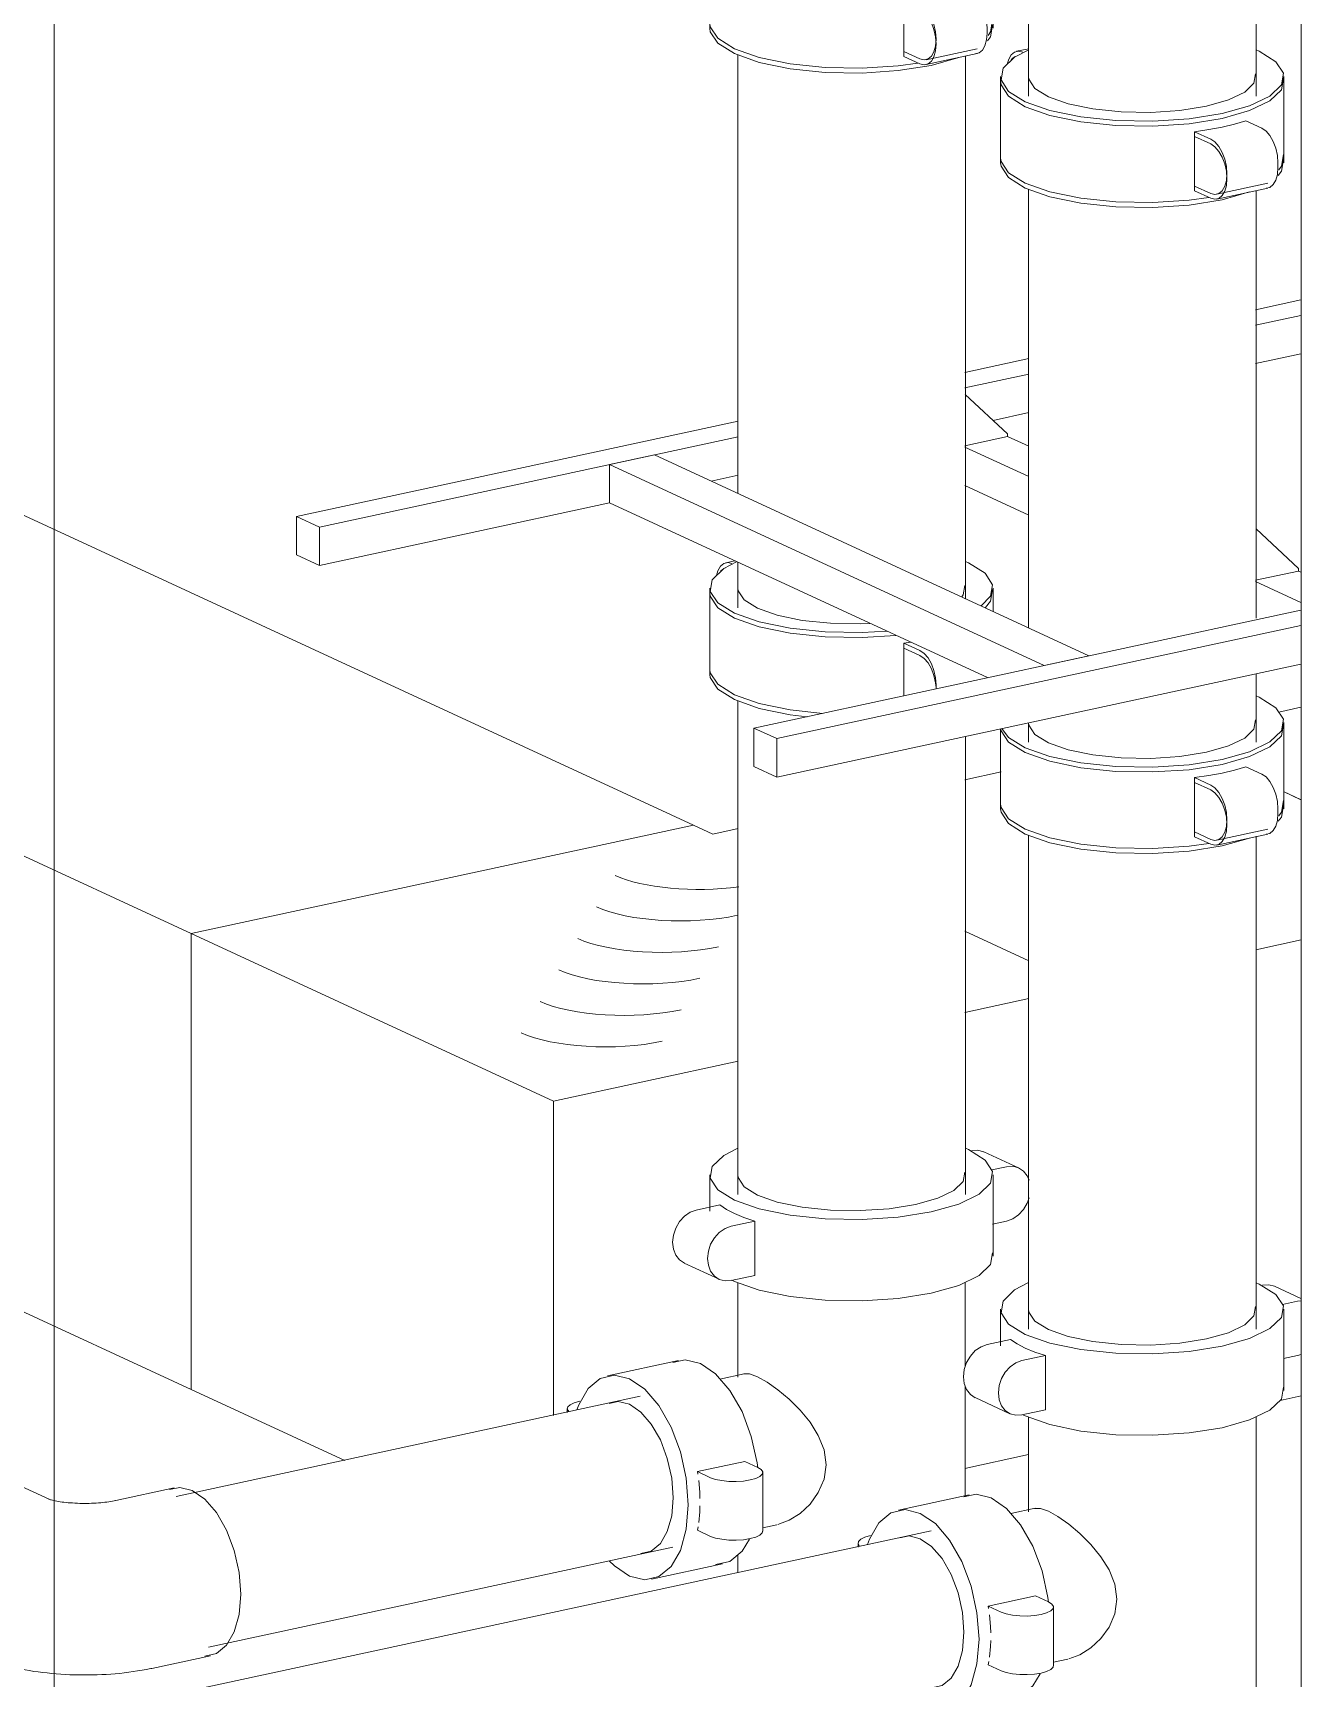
# Model space of a CAD drawing. Header units: metres. Extents: x 63 to 378, y -27 to 78.
# Drawn here: x 368.371 to 369.309, y 5.029 to 6.246 of the extents above; entities that cross this region are included whole.
import ezdxf

# ---------------------------------------------------------------- set-up
doc = ezdxf.new("R2010")
doc.units = ezdxf.units.M
for name, color, linetype, lineweight in [('A-GENM', 7, 'Continuous', 18), ('M-HVAC-DUCT', 7, 'Continuous', 18), ('P-PIPE', 7, 'Continuous', 18)]:
    doc.layers.add(name, color=color, linetype=linetype, lineweight=lineweight)
doc.layers.add('G-ANNO-SYMB', color=7, linetype='Continuous', lineweight=9, true_color=0x0091c9)

# ---------------------------------------------------------------- blocks, each defined once
blk = doc.blocks.new('Victaulic-IPS-Tee-Reducing Tee-No 20-25 - AC-V560-3D BUITRON TUBERIA')
at = {"layer": 'P-PIPE', "color": 11, "true_color": 0xff8080}
for p, q in [((25.7788, 5.2221), (25.7788, 5.152)), ((25.9471, 4.9703), (25.9471, 5.2222)), ((25.7837, 5.1546), (25.7657, 5.1507)), ((25.7973, 5.0406), (25.8078, 5.0429)), ((25.7788, 5.0207), (25.7788, 4.9703))]:
    blk.add_line(p, q, dxfattribs=at)
for points in [[(25.7833, 5.1545, 0), (25.7876, 5.1545, 0), (25.7935, 5.1525, 0)], [(25.7935, 5.1525, 0), (25.8006, 5.1485, 0), (25.8086, 5.1428, 0), (25.8169, 5.1358, 0), (25.8249, 5.1277, 0), (25.8323, 5.1187, 0), (25.8384, 5.1089, 0), (25.8426, 5.0984, 0), (25.8442, 5.0873, 0)], [(25.8442, 5.0873, 0), (25.8426, 5.0765, 0), (25.8384, 5.0667, 0), (25.8323, 5.0582, 0), (25.8249, 5.0513, 0), (25.8169, 5.0462, 0), (25.8086, 5.0431, 0)]]:
    blk.add_polyline3d(points, dxfattribs=at)
blk = doc.blocks.new('Victaulic-IPS-Tee-Reducing Tee-No 20-25 - AC-V565-3D BUITRON TUBERIA')
at = {"layer": 'P-PIPE', "color": 1, "true_color": 0xff0000}
for p, q in [((25.5637, 5.3215), (25.5637, 5.2515)), ((25.732, 5.2594), (25.732, 5.3217)), ((25.5686, 5.2541), (25.5506, 5.2502)), ((25.732, 5.1631), (25.732, 5.245)), ((25.5822, 5.1401), (25.5927, 5.1424)), ((25.5637, 5.1202), (25.5637, 5.1067))]:
    blk.add_line(p, q, dxfattribs=at)
for points in [[(25.5683, 5.254, 0), (25.5725, 5.254, 0), (25.5784, 5.2519, 0)], [(25.5784, 5.2519, 0), (25.5855, 5.248, 0), (25.5935, 5.2423, 0), (25.6018, 5.2353, 0), (25.6099, 5.2272, 0), (25.6172, 5.2182, 0), (25.6233, 5.2084, 0), (25.6276, 5.1978, 0), (25.6291, 5.1868, 0)], [(25.6291, 5.1868, 0), (25.6276, 5.176, 0), (25.6233, 5.1662, 0), (25.6172, 5.1577, 0), (25.6099, 5.1508, 0), (25.6018, 5.1457, 0), (25.5935, 5.1425, 0)]]:
    blk.add_polyline3d(points, dxfattribs=at)
blk = doc.blocks.new('Victaulic-IPS-Rigid Coupling Style 07-W07-107 - AC-V566-3D BUITRON TUBERIA')
at = {"layer": 'P-PIPE', "color": 1, "true_color": 0xff0000}
for p, q in [((25.7344, 5.42), (25.7321, 5.421)), ((25.7715, 5.4064), (25.7457, 5.4183)), ((25.7626, 5.4073), (25.7516, 5.4049)), ((25.5431, 5.4013), (25.5431, 5.3743)), ((25.564, 5.3993), (25.5637, 5.4013)), ((25.5685, 5.3925), (25.564, 5.3993)), ((25.7526, 5.341), (25.7526, 5.4013)), ((25.5784, 5.3863), (25.5685, 5.3925)), ((25.593, 5.3811), (25.5784, 5.3863)), ((25.6114, 5.3773), (25.593, 5.3811)), ((25.7117, 5.384), (25.6953, 5.3793)), ((25.7237, 5.3898), (25.7117, 5.384)), ((25.5331, 5.3752), (25.5505, 5.379)), ((25.6323, 5.3752), (25.6114, 5.3773)), ((25.6542, 5.3748), (25.6323, 5.3752)), ((25.6757, 5.3762), (25.6542, 5.3748)), ((25.6953, 5.3793), (25.6757, 5.3762)), ((25.5763, 5.3671), (25.5589, 5.3633)), ((25.5763, 5.3269), (25.5763, 5.3671)), ((25.7523, 5.3649), (25.7626, 5.3671)), ((25.5242, 5.3359), (25.55, 5.324)), ((25.5589, 5.3231), (25.5763, 5.3269)), ((25.5613, 5.3224), (25.5594, 5.3233))]:
    blk.add_line(p, q, dxfattribs=at)
for points in [[(25.5634, 5.4209, 0), (25.5534, 5.4156, 0), (25.5449, 5.4074, 0), (25.5434, 5.3988, 0), (25.549, 5.3903, 0), (25.5613, 5.3826, 0)], [(25.5613, 5.3826, 0), (25.5796, 5.3762, 0), (25.6025, 5.3715, 0), (25.6285, 5.3688, 0), (25.6558, 5.3683, 0), (25.6825, 5.3701, 0), (25.7069, 5.374, 0), (25.7273, 5.3797, 0), (25.7423, 5.3869, 0), (25.7508, 5.3952, 0), (25.7523, 5.4038, 0), (25.7467, 5.4122, 0), (25.7344, 5.42, 0)], [(25.7369, 5.4192, 0), (25.7414, 5.4195, 0), (25.7456, 5.4184, 0)], [(25.7792, 5.3973, 0), (25.7778, 5.4005, 0), (25.775, 5.404, 0), (25.7714, 5.4065, 0), (25.7672, 5.4076, 0), (25.7626, 5.4073, 0)], [(25.7318, 5.4033, 0), (25.7305, 5.3964, 0), (25.7237, 5.3898, 0)], [(25.7626, 5.3671, 0), (25.7672, 5.3688, 0), (25.7714, 5.3717, 0), (25.775, 5.3756, 0), (25.7778, 5.3804, 0), (25.7792, 5.3842, 0)], [(25.5244, 5.3359, 0), (25.5207, 5.3383, 0), (25.518, 5.3418, 0), (25.5162, 5.3463, 0), (25.5156, 5.3514, 0), (25.5162, 5.3567, 0), (25.518, 5.3619, 0), (25.5207, 5.3667, 0), (25.5244, 5.3707, 0), (25.5286, 5.3736, 0), (25.5331, 5.3752, 0)], [(25.5613, 5.3726, 0), (25.5554, 5.3757, 0), (25.5505, 5.379, 0)], [(25.5763, 5.3671, 0), (25.5683, 5.3697, 0), (25.5613, 5.3726, 0)], [(25.5589, 5.3633, 0), (25.5544, 5.3616, 0), (25.5501, 5.3587, 0), (25.5465, 5.3548, 0), (25.5437, 5.35, 0), (25.542, 5.3448, 0), (25.5414, 5.3395, 0), (25.542, 5.3344, 0), (25.5437, 5.3299, 0), (25.5465, 5.3264, 0), (25.5501, 5.3239, 0), (25.5544, 5.3229, 0), (25.5589, 5.3231, 0)], [(25.7523, 5.3435, 0), (25.7508, 5.3349, 0), (25.7423, 5.3267, 0), (25.7273, 5.3195, 0), (25.7069, 5.3137, 0), (25.6825, 5.3098, 0), (25.6558, 5.308, 0), (25.6285, 5.3085, 0), (25.6025, 5.3112, 0), (25.5796, 5.3159, 0), (25.5613, 5.3224, 0)]]:
    blk.add_polyline3d(points, dxfattribs=at)
blk = doc.blocks.new('Victaulic-IPS-Rigid Coupling Style 07-W07-107 - AC-V609-3D BUITRON TUBERIA')
at = {"layer": 'P-PIPE', "color": 1, "true_color": 0xff0000}
for p, q in [((25.5616, 5.8556), (25.555, 5.8542)), ((25.5431, 5.8355), (25.5431, 5.7753)), ((25.7318, 5.8375), (25.7305, 5.8306)), ((25.7526, 5.8181), (25.7526, 5.8355)), ((25.5784, 5.8205), (25.5685, 5.8267)), ((25.593, 5.8154), (25.5784, 5.8205)), ((25.7305, 5.8306), (25.7295, 5.829)), ((25.6114, 5.8116), (25.593, 5.8154)), ((25.6323, 5.8094), (25.6114, 5.8116)), ((25.6542, 5.809), (25.6323, 5.8094)), ((25.6615, 5.8093), (25.6542, 5.809)), ((25.6918, 5.7954), (25.6866, 5.7947)), ((25.6985, 5.7892), (25.6866, 5.7947)), ((25.6866, 5.7947), (25.6866, 5.7558))]:
    blk.add_line(p, q, dxfattribs=at)
for points in [[(25.5629, 5.8549, 0), (25.5534, 5.8499, 0), (25.5449, 5.8416, 0), (25.5434, 5.833, 0), (25.549, 5.8246, 0), (25.5613, 5.8168, 0), (25.5796, 5.8104, 0), (25.6025, 5.8057, 0), (25.6285, 5.803, 0), (25.6558, 5.8025, 0), (25.6741, 5.8035, 0)], [(25.5594, 5.8536, 0), (25.5563, 5.8543, 0), (25.5535, 5.8537, 0), (25.551, 5.8516, 0), (25.5491, 5.8483, 0), (25.548, 5.8448, 0)], [(25.7439, 5.8223, 0), (25.7508, 5.8294, 0), (25.7523, 5.838, 0), (25.7467, 5.8465, 0), (25.7344, 5.8542, 0), (25.7321, 5.8552, 0)], [(25.5685, 5.8267, 0), (25.564, 5.8335, 0), (25.5637, 5.8355, 0)], [(25.7104, 5.7609, 0), (25.7105, 5.7636, 0), (25.7101, 5.769, 0), (25.7089, 5.7744, 0), (25.707, 5.7794, 0), (25.7045, 5.7838, 0), (25.7016, 5.7871, 0), (25.6985, 5.7892, 0)], [(25.6267, 5.7428, 0), (25.6025, 5.7454, 0), (25.5796, 5.7502, 0), (25.5613, 5.7566, 0), (25.549, 5.7643, 0), (25.5434, 5.7728, 0), (25.5431, 5.7753, 0)]]:
    blk.add_polyline3d(points, dxfattribs=at)
blk = doc.blocks.new('Victaulic-IPS-Rigid Coupling Style 07-W07-107 - AC-V610-3D BUITRON TUBERIA')
at = {"layer": 'P-PIPE', "color": 1, "true_color": 0xff0000}
for p, q in [((25.5431, 5.8319), (25.5431, 5.7716)), ((25.7526, 5.8181), (25.7526, 5.8319)), ((25.6985, 5.7856), (25.6866, 5.7911)), ((25.6866, 5.7911), (25.6866, 5.7558))]:
    blk.add_line(p, q, dxfattribs=at)
for points in [[(25.5548, 5.8505, 0), (25.5535, 5.85, 0), (25.551, 5.848, 0)], [(25.5431, 5.8319, 0), (25.5434, 5.8294, 0), (25.549, 5.8209, 0), (25.5613, 5.8132, 0), (25.5796, 5.8068, 0), (25.6025, 5.8021, 0), (25.6285, 5.7994, 0), (25.6558, 5.7989, 0), (25.6808, 5.8005, 0)], [(25.7469, 5.8211, 0), (25.7508, 5.8258, 0), (25.7523, 5.8344, 0)], [(25.7104, 5.7618, 0), (25.7101, 5.7654, 0), (25.7089, 5.7708, 0), (25.707, 5.7758, 0), (25.7045, 5.7801, 0), (25.7016, 5.7835, 0), (25.6985, 5.7856, 0)], [(25.6152, 5.7402, 0), (25.6025, 5.7418, 0), (25.5796, 5.7465, 0), (25.5613, 5.753, 0), (25.549, 5.7607, 0), (25.5434, 5.7692, 0), (25.5431, 5.7716, 0)]]:
    blk.add_polyline3d(points, dxfattribs=at)
blk = doc.blocks.new('Victaulic-IPS-Rigid Coupling Style 07-W07-107 - AC-V611-3D BUITRON TUBERIA')
at = {"layer": 'P-PIPE', "color": 11, "true_color": 0xff8080}
for p, q in [((25.7582, 5.7313), (25.7582, 5.6721)), ((25.9677, 5.6721), (25.9677, 5.7324)), ((25.9136, 5.6861), (25.9017, 5.6916)), ((25.9017, 5.6916), (25.9017, 5.6514)), ((25.9017, 5.6514), (25.9136, 5.6459)), ((25.9181, 5.6453), (25.9558, 5.6534)), ((25.9424, 5.6505), (25.922, 5.6448))]:
    blk.add_line(p, q, dxfattribs=at)
for points in [[(25.922, 5.705, 0), (25.9424, 5.7108, 0), (25.9574, 5.718, 0), (25.9659, 5.7262, 0), (25.9674, 5.7349, 0)], [(25.7582, 5.7313, 0), (25.7585, 5.7299, 0), (25.7641, 5.7214, 0), (25.7764, 5.7137, 0), (25.7947, 5.7073, 0), (25.8175, 5.7025, 0), (25.8435, 5.6998, 0), (25.8708, 5.6994, 0), (25.8976, 5.7011, 0), (25.922, 5.705, 0)], [(25.9136, 5.6459, 0), (25.9167, 5.6452, 0), (25.9196, 5.6458, 0), (25.9221, 5.6479, 0), (25.924, 5.6512, 0), (25.9252, 5.6555, 0), (25.9256, 5.6605, 0), (25.9252, 5.6659, 0), (25.924, 5.6712, 0), (25.9221, 5.6763, 0), (25.9196, 5.6806, 0), (25.9167, 5.684, 0), (25.9136, 5.6861, 0)], [(25.9674, 5.6746, 0), (25.9659, 5.666, 0), (25.9635, 5.6629, 0)], [(25.922, 5.6448, 0), (25.8976, 5.6409, 0), (25.8708, 5.6391, 0), (25.8435, 5.6396, 0), (25.8175, 5.6423, 0), (25.7947, 5.647, 0), (25.7764, 5.6535, 0), (25.7641, 5.6612, 0), (25.7585, 5.6696, 0), (25.7582, 5.6721, 0)], [(25.9633, 5.6705, 0), (25.9633, 5.6686, 0), (25.9629, 5.6636, 0), (25.9617, 5.6593, 0), (25.9598, 5.656, 0), (25.9573, 5.654, 0), (25.9545, 5.6533, 0)]]:
    blk.add_polyline3d(points, dxfattribs=at)
blk = doc.blocks.new('Victaulic-IPS-Rigid Coupling Style 07-W07-107 - AC-V612-3D BUITRON TUBERIA')
at = {"layer": 'P-PIPE', "color": 11, "true_color": 0xff8080}
for p, q in [((25.779, 5.734), (25.7788, 5.7358)), ((25.7835, 5.7272), (25.779, 5.734)), ((25.9677, 5.6757), (25.9677, 5.736)), ((25.7582, 5.7313), (25.7582, 5.6757)), ((25.7935, 5.721), (25.7835, 5.7272)), ((25.9388, 5.7245), (25.9268, 5.7187)), ((25.8081, 5.7158), (25.7935, 5.721)), ((25.8265, 5.712), (25.8081, 5.7158)), ((25.8474, 5.7099), (25.8265, 5.712)), ((25.8693, 5.7095), (25.8474, 5.7099)), ((25.8908, 5.7109), (25.8693, 5.7095)), ((25.9104, 5.714), (25.8908, 5.7109)), ((25.9268, 5.7187), (25.9104, 5.714)), ((25.9395, 5.7033), (25.9514, 5.6978)), ((25.9136, 5.6897), (25.9017, 5.6952)), ((25.9017, 5.6952), (25.9017, 5.655)), ((25.9017, 5.655), (25.9136, 5.6495)), ((25.9181, 5.6489), (25.9558, 5.6571))]:
    blk.add_line(p, q, dxfattribs=at)
for points in [[(25.922, 5.7086, 0), (25.9424, 5.7144, 0), (25.9574, 5.7216, 0), (25.9659, 5.7299, 0), (25.9674, 5.7385, 0), (25.9618, 5.7469, 0), (25.9495, 5.7547, 0), (25.9472, 5.7557, 0)], [(25.9468, 5.738, 0), (25.9456, 5.7311, 0), (25.9388, 5.7245, 0)], [(25.7591, 5.7316, 0), (25.7641, 5.725, 0), (25.7764, 5.7173, 0), (25.7947, 5.7109, 0), (25.8175, 5.7062, 0), (25.8435, 5.7035, 0), (25.8708, 5.703, 0), (25.8976, 5.7047, 0), (25.922, 5.7086, 0)], [(25.922, 5.6986, 0), (25.9122, 5.6967, 0), (25.9017, 5.6952, 0)], [(25.9395, 5.7033, 0), (25.9312, 5.7008, 0), (25.922, 5.6986, 0)], [(25.9514, 5.6978, 0), (25.9545, 5.6957, 0), (25.9573, 5.6924, 0), (25.9598, 5.688, 0), (25.9617, 5.683, 0), (25.9629, 5.6776, 0), (25.9633, 5.6722, 0), (25.9633, 5.6704, 0)], [(25.9136, 5.6495, 0), (25.9167, 5.6488, 0), (25.9196, 5.6494, 0), (25.9221, 5.6515, 0), (25.924, 5.6548, 0), (25.9252, 5.6591, 0), (25.9256, 5.6641, 0), (25.9252, 5.6695, 0), (25.924, 5.6749, 0), (25.9221, 5.6799, 0), (25.9196, 5.6842, 0), (25.9167, 5.6876, 0), (25.9136, 5.6897, 0)], [(25.9121, 5.6465, 0), (25.8976, 5.6445, 0), (25.8708, 5.6427, 0), (25.8435, 5.6432, 0), (25.8175, 5.6459, 0), (25.7947, 5.6506, 0), (25.7764, 5.6571, 0), (25.7641, 5.6648, 0), (25.7585, 5.6732, 0), (25.7582, 5.6757, 0)], [(25.9674, 5.6782, 0), (25.9659, 5.6696, 0), (25.9639, 5.6669, 0)]]:
    blk.add_polyline3d(points, dxfattribs=at)
blk = doc.blocks.new('Victaulic-IPS-Rigid Coupling Style 07-W07-107 - AC-V613-3D BUITRON TUBERIA')
at = {"layer": 'P-PIPE', "color": 11, "true_color": 0xff8080}
for p, q in [((25.9495, 5.3205), (25.9471, 5.3215)), ((25.9803, 5.3098), (25.9608, 5.3188)), ((25.9804, 5.3081), (25.9777, 5.3078)), ((25.7582, 5.3018), (25.7582, 5.2748)), ((25.9456, 5.2969), (25.9388, 5.2903)), ((25.9468, 5.3038), (25.9456, 5.2969)), ((25.9777, 5.3078), (25.9667, 5.3054)), ((25.9677, 5.2416), (25.9677, 5.3018)), ((25.7935, 5.2868), (25.7835, 5.293)), ((25.8081, 5.2816), (25.7935, 5.2868)), ((25.9268, 5.2845), (25.9104, 5.2799)), ((25.9388, 5.2903), (25.9268, 5.2845)), ((25.7482, 5.2758), (25.7656, 5.2795)), ((25.8265, 5.2779), (25.8081, 5.2816)), ((25.8474, 5.2757), (25.8265, 5.2779)), ((25.8693, 5.2753), (25.8474, 5.2757)), ((25.8908, 5.2767), (25.8693, 5.2753)), ((25.9104, 5.2799), (25.8908, 5.2767)), ((25.7914, 5.2676), (25.774, 5.2638)), ((25.7914, 5.2274), (25.7914, 5.2676)), ((25.9674, 5.2654), (25.9777, 5.2676)), ((25.9777, 5.2676), (25.9804, 5.2684)), ((25.7393, 5.2365), (25.7651, 5.2245)), ((25.774, 5.2237), (25.7914, 5.2274)), ((25.7764, 5.2229), (25.7745, 5.2238))]:
    blk.add_line(p, q, dxfattribs=at)
for points in [[(25.7784, 5.3214, 0), (25.7685, 5.3162, 0), (25.76, 5.3079, 0), (25.7585, 5.2993, 0), (25.7641, 5.2909, 0), (25.7764, 5.2831, 0)], [(25.7764, 5.2831, 0), (25.7947, 5.2767, 0), (25.8175, 5.272, 0), (25.8435, 5.2693, 0), (25.8708, 5.2688, 0), (25.8976, 5.2706, 0), (25.922, 5.2745, 0), (25.9424, 5.2802, 0), (25.9574, 5.2875, 0), (25.9659, 5.2957, 0), (25.9674, 5.3043, 0), (25.9618, 5.3128, 0), (25.9495, 5.3205, 0)], [(25.9519, 5.3197, 0), (25.9565, 5.32, 0), (25.9607, 5.3189, 0)], [(25.7835, 5.293, 0), (25.779, 5.2998, 0), (25.7788, 5.3018, 0)], [(25.7394, 5.2364, 0), (25.7358, 5.2388, 0), (25.733, 5.2424, 0), (25.7313, 5.2468, 0), (25.7307, 5.2519, 0), (25.7313, 5.2572, 0), (25.733, 5.2624, 0), (25.7358, 5.2672, 0), (25.7394, 5.2712, 0), (25.7437, 5.2741, 0), (25.7482, 5.2758, 0)], [(25.7764, 5.2731, 0), (25.7705, 5.2762, 0), (25.7656, 5.2795, 0)], [(25.7914, 5.2676, 0), (25.7834, 5.2702, 0), (25.7764, 5.2731, 0)], [(25.774, 5.2638, 0), (25.7694, 5.2622, 0), (25.7652, 5.2593, 0), (25.7616, 5.2553, 0), (25.7588, 5.2505, 0), (25.7571, 5.2453, 0), (25.7565, 5.24, 0), (25.7571, 5.2349, 0), (25.7588, 5.2304, 0), (25.7616, 5.2269, 0), (25.7652, 5.2245, 0), (25.7694, 5.2234, 0), (25.774, 5.2237, 0)], [(25.9674, 5.2441, 0), (25.9659, 5.2354, 0), (25.9574, 5.2272, 0), (25.9424, 5.22, 0), (25.922, 5.2142, 0), (25.8976, 5.2103, 0), (25.8708, 5.2086, 0), (25.8435, 5.209, 0), (25.8175, 5.2117, 0), (25.7947, 5.2165, 0), (25.7764, 5.2229, 0)]]:
    blk.add_polyline3d(points, dxfattribs=at)
blk = doc.blocks.new('Victaulic-IPS-Rigid Coupling Style 07-W07-107 - AC-V614-3D BUITRON TUBERIA')
at = {"layer": 'P-PIPE', "color": 1, "true_color": 0xff0000}
for p, q in [((25.5641, 6.3342), (25.555, 6.3322)), ((25.5431, 6.3135), (25.5431, 6.2533)), ((25.7306, 6.3086), (25.7237, 6.302)), ((25.7318, 6.3155), (25.7306, 6.3086)), ((25.7526, 6.2533), (25.7526, 6.3135)), ((25.5784, 6.2985), (25.5685, 6.3047)), ((25.593, 6.2934), (25.5784, 6.2985)), ((25.7117, 6.2962), (25.6953, 6.2916)), ((25.7237, 6.302), (25.7117, 6.2962)), ((25.6114, 6.2896), (25.593, 6.2934)), ((25.6323, 6.2874), (25.6114, 6.2896)), ((25.6542, 6.287), (25.6323, 6.2874)), ((25.6757, 6.2884), (25.6542, 6.287)), ((25.6953, 6.2916), (25.6757, 6.2884)), ((25.6985, 6.2672), (25.6866, 6.2727)), ((25.6866, 6.2727), (25.6866, 6.2326)), ((25.7244, 6.2809), (25.7363, 6.2754)), ((25.703, 6.2264), (25.7408, 6.2346)), ((25.6866, 6.2326), (25.6985, 6.227))]:
    blk.add_line(p, q, dxfattribs=at)
for points in [[(25.5635, 6.3331, 0), (25.5534, 6.3279, 0), (25.5449, 6.3196, 0), (25.5434, 6.311, 0), (25.549, 6.3026, 0), (25.5613, 6.2948, 0), (25.5796, 6.2884, 0), (25.6025, 6.2837, 0), (25.6285, 6.281, 0), (25.6558, 6.2805, 0), (25.6825, 6.2823, 0), (25.7069, 6.2862, 0)], [(25.5594, 6.3316, 0), (25.5563, 6.3323, 0), (25.5535, 6.3317, 0), (25.551, 6.3296, 0), (25.5491, 6.3263, 0), (25.548, 6.3228, 0)], [(25.7069, 6.2862, 0), (25.7273, 6.2919, 0), (25.7423, 6.2992, 0), (25.7508, 6.3074, 0), (25.7523, 6.316, 0), (25.7467, 6.3245, 0), (25.7344, 6.3322, 0), (25.7321, 6.3332, 0)], [(25.5685, 6.3047, 0), (25.564, 6.3115, 0), (25.5637, 6.3135, 0)], [(25.7069, 6.2761, 0), (25.6971, 6.2743, 0), (25.6866, 6.2727, 0)], [(25.7244, 6.2809, 0), (25.7161, 6.2783, 0), (25.7069, 6.2761, 0)], [(25.7363, 6.2754, 0), (25.7394, 6.2732, 0), (25.7423, 6.2699, 0), (25.7447, 6.2656, 0), (25.7466, 6.2605, 0), (25.7478, 6.2551, 0), (25.7482, 6.2498, 0), (25.7482, 6.248, 0)], [(25.6985, 6.227, 0), (25.7016, 6.2263, 0), (25.7045, 6.227, 0), (25.707, 6.229, 0), (25.7089, 6.2323, 0), (25.7101, 6.2366, 0), (25.7105, 6.2416, 0), (25.7101, 6.247, 0), (25.7089, 6.2524, 0), (25.707, 6.2574, 0), (25.7045, 6.2618, 0), (25.7016, 6.2651, 0), (25.6985, 6.2672, 0)], [(25.697, 6.224, 0), (25.6825, 6.222, 0), (25.6558, 6.2203, 0), (25.6285, 6.2207, 0), (25.6025, 6.2234, 0), (25.5796, 6.2282, 0), (25.5613, 6.2346, 0), (25.549, 6.2423, 0), (25.5434, 6.2508, 0), (25.5431, 6.2533, 0)], [(25.7523, 6.2558, 0), (25.7508, 6.2471, 0), (25.7489, 6.2445, 0)]]:
    blk.add_polyline3d(points, dxfattribs=at)
blk = doc.blocks.new('Victaulic-IPS-Rigid Coupling Style 07-W07-107 - AC-V615-3D BUITRON TUBERIA')
at = {"layer": 'P-PIPE', "color": 1, "true_color": 0xff0000}
for p, q in [((25.5431, 6.3099), (25.5431, 6.2497)), ((25.7526, 6.2497), (25.7526, 6.3099)), ((25.6985, 6.2636), (25.6866, 6.2691)), ((25.6866, 6.2691), (25.6866, 6.2289)), ((25.6866, 6.2289), (25.6985, 6.2234)), ((25.703, 6.2228), (25.7408, 6.231)), ((25.7273, 6.2281), (25.7069, 6.2223))]:
    blk.add_line(p, q, dxfattribs=at)
for points in [[(25.5548, 6.3285, 0), (25.5535, 6.328, 0), (25.551, 6.326, 0)], [(25.5431, 6.3099, 0), (25.5434, 6.3074, 0), (25.549, 6.2989, 0), (25.5613, 6.2912, 0), (25.5796, 6.2848, 0), (25.6025, 6.2801, 0), (25.6285, 6.2774, 0), (25.6558, 6.2769, 0), (25.6825, 6.2787, 0), (25.7069, 6.2826, 0)], [(25.7069, 6.2826, 0), (25.7273, 6.2883, 0), (25.7423, 6.2956, 0), (25.7508, 6.3038, 0), (25.7523, 6.3124, 0)], [(25.6985, 6.2234, 0), (25.7016, 6.2227, 0), (25.7045, 6.2234, 0), (25.707, 6.2254, 0), (25.7089, 6.2287, 0), (25.7101, 6.233, 0), (25.7105, 6.238, 0), (25.7101, 6.2434, 0), (25.7089, 6.2488, 0), (25.707, 6.2538, 0), (25.7045, 6.2581, 0), (25.7016, 6.2615, 0), (25.6985, 6.2636, 0)], [(25.7069, 6.2223, 0), (25.6825, 6.2184, 0), (25.6558, 6.2166, 0), (25.6285, 6.2171, 0), (25.6025, 6.2198, 0), (25.5796, 6.2245, 0), (25.5613, 6.231, 0), (25.549, 6.2387, 0), (25.5434, 6.2472, 0), (25.5431, 6.2496, 0)], [(25.7482, 6.248, 0), (25.7482, 6.2461, 0), (25.7478, 6.2411, 0), (25.7466, 6.2368, 0), (25.7447, 6.2336, 0), (25.7423, 6.2315, 0), (25.7394, 6.2308, 0)], [(25.7523, 6.2521, 0), (25.7508, 6.2435, 0), (25.7484, 6.2404, 0)]]:
    blk.add_polyline3d(points, dxfattribs=at)
blk = doc.blocks.new('Victaulic-IPS-Rigid Coupling Style 07-W07-107 - AC-V617-3D BUITRON TUBERIA')
at = {"layer": 'P-PIPE', "color": 11, "true_color": 0xff8080}
for p, q in [((25.7582, 6.2104), (25.7582, 6.1501)), ((25.9677, 6.1501), (25.9677, 6.2104)), ((25.9136, 6.1641), (25.9017, 6.1696)), ((25.9017, 6.1696), (25.9017, 6.1294)), ((25.9017, 6.1294), (25.9136, 6.1239)), ((25.9181, 6.1233), (25.9558, 6.1314)), ((25.9424, 6.1286), (25.922, 6.1228))]:
    blk.add_line(p, q, dxfattribs=at)
for points in [[(25.7699, 6.229, 0), (25.7685, 6.2285, 0), (25.7661, 6.2265, 0)], [(25.7582, 6.2114, 0), (25.7585, 6.2079, 0), (25.7641, 6.1994, 0), (25.7764, 6.1917, 0), (25.7947, 6.1853, 0), (25.8175, 6.1805, 0), (25.8435, 6.1778, 0), (25.8708, 6.1774, 0), (25.8976, 6.1791, 0), (25.922, 6.183, 0)], [(25.922, 6.183, 0), (25.9424, 6.1888, 0), (25.9574, 6.196, 0), (25.9659, 6.2042, 0), (25.9674, 6.2129, 0)], [(25.9136, 6.1239, 0), (25.9167, 6.1232, 0), (25.9196, 6.1238, 0), (25.9221, 6.1259, 0), (25.924, 6.1292, 0), (25.9252, 6.1335, 0), (25.9256, 6.1385, 0), (25.9252, 6.1439, 0), (25.924, 6.1493, 0), (25.9221, 6.1543, 0), (25.9196, 6.1586, 0), (25.9167, 6.162, 0), (25.9136, 6.1641, 0)], [(25.922, 6.1228, 0), (25.8976, 6.1189, 0), (25.8708, 6.1171, 0), (25.8435, 6.1176, 0), (25.8175, 6.1203, 0), (25.7947, 6.125, 0), (25.7764, 6.1315, 0), (25.7641, 6.1392, 0), (25.7585, 6.1476, 0), (25.7582, 6.1501, 0)], [(25.9633, 6.1485, 0), (25.9633, 6.1466, 0), (25.9629, 6.1416, 0), (25.9617, 6.1373, 0), (25.9598, 6.134, 0), (25.9573, 6.132, 0), (25.9545, 6.1313, 0)], [(25.9674, 6.1526, 0), (25.9659, 6.144, 0), (25.9635, 6.1409, 0)]]:
    blk.add_polyline3d(points, dxfattribs=at)
blk = doc.blocks.new('Victaulic-IPS-Rigid Coupling Style 07-W07-107 - AC-V618-3D BUITRON TUBERIA')
at = {"layer": 'P-PIPE', "color": 11, "true_color": 0xff8080}
for p, q in [((25.7791, 6.2346), (25.77, 6.2327)), ((25.7582, 6.214), (25.7582, 6.1537)), ((25.779, 6.212), (25.7788, 6.214)), ((25.9677, 6.1537), (25.9677, 6.214)), ((25.8474, 6.1879), (25.8265, 6.19)), ((25.8693, 6.1875), (25.8474, 6.1879)), ((25.9136, 6.1677), (25.9017, 6.1732)), ((25.9017, 6.1732), (25.9017, 6.133)), ((25.9395, 6.1813), (25.9514, 6.1758)), ((25.9017, 6.133), (25.9136, 6.1275)), ((25.9181, 6.1269), (25.9558, 6.1351))]:
    blk.add_line(p, q, dxfattribs=at)
for points in [[(25.7785, 6.2336, 0), (25.7685, 6.2283, 0), (25.76, 6.2201, 0), (25.7585, 6.2115, 0), (25.7641, 6.203, 0), (25.7764, 6.1953, 0), (25.7947, 6.1889, 0), (25.8175, 6.1842, 0), (25.8435, 6.1815, 0), (25.8708, 6.181, 0), (25.8976, 6.1828, 0), (25.922, 6.1867, 0)], [(25.922, 6.1867, 0), (25.9424, 6.1924, 0), (25.9574, 6.1996, 0), (25.9659, 6.2079, 0), (25.9674, 6.2165, 0), (25.9618, 6.2249, 0), (25.9495, 6.2327, 0), (25.9472, 6.2337, 0)], [(25.7745, 6.2321, 0), (25.7714, 6.2328, 0), (25.7685, 6.2321, 0), (25.7661, 6.2301, 0), (25.7642, 6.2268, 0), (25.7631, 6.2232, 0)], [(25.8265, 6.19, 0), (25.8081, 6.1938, 0), (25.7935, 6.199, 0), (25.7835, 6.2052, 0), (25.779, 6.212, 0)], [(25.9468, 6.216, 0), (25.9456, 6.2091, 0), (25.9388, 6.2025, 0), (25.9268, 6.1967, 0), (25.9104, 6.192, 0)], [(25.9104, 6.192, 0), (25.8908, 6.1889, 0), (25.8693, 6.1875, 0)], [(25.922, 6.1766, 0), (25.9122, 6.1747, 0), (25.9017, 6.1732, 0)], [(25.9395, 6.1813, 0), (25.9312, 6.1788, 0), (25.922, 6.1766, 0)], [(25.9514, 6.1758, 0), (25.9545, 6.1737, 0), (25.9573, 6.1704, 0), (25.9598, 6.166, 0), (25.9617, 6.161, 0), (25.9629, 6.1556, 0), (25.9633, 6.1502, 0), (25.9633, 6.1484, 0)], [(25.9136, 6.1275, 0), (25.9167, 6.1268, 0), (25.9196, 6.1275, 0), (25.9221, 6.1295, 0), (25.924, 6.1328, 0), (25.9252, 6.1371, 0), (25.9256, 6.1421, 0), (25.9252, 6.1475, 0), (25.924, 6.1529, 0), (25.9221, 6.1579, 0), (25.9196, 6.1622, 0), (25.9167, 6.1656, 0), (25.9136, 6.1677, 0)], [(25.9121, 6.1245, 0), (25.8976, 6.1225, 0), (25.8708, 6.1207, 0), (25.8435, 6.1212, 0), (25.8175, 6.1239, 0), (25.7947, 6.1286, 0), (25.7764, 6.1351, 0), (25.7641, 6.1428, 0), (25.7585, 6.1512, 0), (25.7582, 6.1537, 0)], [(25.9674, 6.1562, 0), (25.9659, 6.1476, 0), (25.9639, 6.1449, 0)]]:
    blk.add_polyline3d(points, dxfattribs=at)
blk = doc.blocks.new('Victaulic-IPS-Rigid Coupling Style 07-W07-107 - Standard-V636-3D BUITRON TUBERIA')
at = {"layer": 'P-PIPE', "color": 11, "true_color": 0xff8080}
for p, q in [((25.735, 5.1644), (25.6826, 5.1531)), ((25.6527, 5.1288), (25.6527, 5.1259)), ((25.6988, 5.132), (25.7071, 5.1263)), ((25.7071, 5.1263), (25.7149, 5.1173)), ((25.7149, 5.1173), (25.7216, 5.1056)), ((25.7216, 5.1056), (25.7267, 5.092)), ((25.7267, 5.092), (25.7299, 5.0775)), ((25.7839, 5.0898), (25.749, 5.0822)), ((25.7937, 5.0853), (25.7839, 5.0898)), ((25.7299, 5.0775), (25.731, 5.0629)), ((25.749, 5.0822), (25.7587, 5.0777)), ((25.749, 5.0822), (25.7493, 5.0805)), ((25.7973, 5.0381), (25.7973, 5.0815)), ((25.731, 5.0629), (25.7299, 5.0494)), ((25.7299, 5.0494), (25.7267, 5.0378)), ((25.7494, 5.0413), (25.749, 5.0388)), ((25.7216, 5.0289), (25.7149, 5.0234)), ((25.7267, 5.0378), (25.7216, 5.0289)), ((25.7587, 5.0344), (25.749, 5.0388)), ((25.7149, 5.0234), (25.7071, 5.0216)), ((25.715, 5.0026), (25.7675, 5.0139))]:
    blk.add_line(p, q, dxfattribs=at)
for points in [[(25.7309, 5.163, 0), (25.74, 5.1649, 0), (25.7512, 5.1622, 0)], [(25.7512, 5.1622, 0), (25.7625, 5.1545, 0), (25.7729, 5.1423, 0), (25.7819, 5.1266, 0), (25.7888, 5.1083, 0), (25.7932, 5.0886, 0), (25.7936, 5.0852, 0)], [(25.6988, 5.1508, 0), (25.6876, 5.1536, 0), (25.6771, 5.1511, 0), (25.6681, 5.1437, 0), (25.6612, 5.1317, 0), (25.6598, 5.1278, 0)], [(25.6988, 5.0048, 0), (25.71, 5.0021, 0), (25.7205, 5.0045, 0), (25.7295, 5.012, 0), (25.7364, 5.0239, 0), (25.7407, 5.0395, 0), (25.7422, 5.0577, 0), (25.7407, 5.0773, 0), (25.7364, 5.0969, 0), (25.7295, 5.1153, 0), (25.7205, 5.131, 0), (25.71, 5.1432, 0), (25.6988, 5.1508, 0)], [(25.6619, 5.1344, 0), (25.6578, 5.1332, 0), (25.6548, 5.1317, 0), (25.6531, 5.1301, 0), (25.6528, 5.1283, 0), (25.6539, 5.1266, 0)], [(25.6837, 5.1327, 0), (25.6905, 5.1341, 0), (25.6988, 5.132, 0)], [(25.7587, 5.0777, 0), (25.7624, 5.0764, 0), (25.767, 5.0755, 0), (25.7723, 5.0749, 0), (25.7778, 5.0748, 0), (25.7832, 5.0752, 0), (25.7881, 5.076, 0), (25.7922, 5.0771, 0), (25.7953, 5.0786, 0), (25.797, 5.0803, 0), (25.7973, 5.082, 0), (25.7961, 5.0837, 0), (25.7937, 5.0853, 0)], [(25.7499, 5.0757, 0), (25.7507, 5.0671, 0), (25.7509, 5.0625, 0)], [(25.7509, 5.0568, 0), (25.7507, 5.0524, 0), (25.7499, 5.0445, 0)], [(25.7973, 5.0386, 0), (25.797, 5.0369, 0), (25.7953, 5.0352, 0), (25.7922, 5.0338, 0), (25.7881, 5.0326, 0), (25.7832, 5.0318, 0), (25.7778, 5.0315, 0), (25.7723, 5.0316, 0), (25.767, 5.0321, 0), (25.7624, 5.0331, 0), (25.7587, 5.0344, 0)], [(25.7874, 5.0321, 0), (25.7819, 5.0233, 0), (25.7729, 5.0159, 0), (25.7625, 5.0134, 0)], [(25.6838, 5.0163, 0), (25.6876, 5.0125, 0), (25.6988, 5.0048, 0)]]:
    blk.add_polyline3d(points, dxfattribs=at)
blk = doc.blocks.new('Victaulic-IPS-Rigid Coupling Style 07-W07-107 - Standard-V640-3D BUITRON TUBERIA')
at = {"layer": 'P-PIPE', "color": 1, "true_color": 0xff0000}
for p, q in [((25.5199, 5.2639), (25.4675, 5.2525)), ((25.4376, 5.2283), (25.4376, 5.2254)), ((25.4686, 5.2322), (25.4754, 5.2335)), ((25.4754, 5.2335), (25.4837, 5.2315)), ((25.4837, 5.2315), (25.4921, 5.2258)), ((25.4921, 5.2258), (25.4998, 5.2168)), ((25.4998, 5.2168), (25.5065, 5.2051)), ((25.5065, 5.2051), (25.5116, 5.1915)), ((25.5116, 5.1915), (25.5149, 5.1769)), ((25.5689, 5.1892), (25.5339, 5.1817)), ((25.5786, 5.1848), (25.5689, 5.1892)), ((25.5149, 5.1769), (25.5159, 5.1624)), ((25.5339, 5.1817), (25.5436, 5.1772)), ((25.5339, 5.1817), (25.5342, 5.1799)), ((25.5823, 5.1376), (25.5823, 5.181)), ((25.5159, 5.1624), (25.5149, 5.1489)), ((25.5149, 5.1489), (25.5116, 5.1373)), ((25.5344, 5.1408), (25.5339, 5.1383)), ((25.5436, 5.1338), (25.5339, 5.1383)), ((25.5116, 5.1373), (25.5065, 5.1284)), ((25.5, 5.1021), (25.5524, 5.1134))]:
    blk.add_line(p, q, dxfattribs=at)
for points in [[(25.5158, 5.2625, 0), (25.5249, 5.2643, 0), (25.5362, 5.2616, 0)], [(25.5362, 5.2616, 0), (25.5474, 5.254, 0), (25.5579, 5.2418, 0), (25.5669, 5.2261, 0), (25.5737, 5.2077, 0), (25.5781, 5.1881, 0), (25.5786, 5.1846, 0)], [(25.4837, 5.2503, 0), (25.4725, 5.253, 0), (25.462, 5.2506, 0), (25.453, 5.2431, 0), (25.4461, 5.2312, 0), (25.4447, 5.2273, 0)], [(25.4837, 5.1043, 0), (25.495, 5.1016, 0), (25.5054, 5.104, 0), (25.5144, 5.1115, 0), (25.5213, 5.1234, 0), (25.5256, 5.139, 0), (25.5271, 5.1572, 0), (25.5256, 5.1768, 0), (25.5213, 5.1964, 0), (25.5144, 5.2147, 0), (25.5054, 5.2305, 0), (25.495, 5.2426, 0), (25.4837, 5.2503, 0)], [(25.4469, 5.2338, 0), (25.4427, 5.2327, 0), (25.4397, 5.2312, 0), (25.438, 5.2296, 0), (25.4377, 5.2278, 0), (25.4388, 5.2261, 0)], [(25.5349, 5.1752, 0), (25.5356, 5.1665, 0), (25.5358, 5.1619, 0)], [(25.5436, 5.1772, 0), (25.5473, 5.1759, 0), (25.5519, 5.175, 0), (25.5572, 5.1744, 0), (25.5627, 5.1743, 0), (25.5681, 5.1747, 0), (25.573, 5.1755, 0), (25.5772, 5.1766, 0), (25.5802, 5.1781, 0), (25.5819, 5.1797, 0), (25.5822, 5.1815, 0), (25.5811, 5.1832, 0), (25.5786, 5.1848, 0)], [(25.5358, 5.1563, 0), (25.5356, 5.1519, 0), (25.5349, 5.144, 0)], [(25.5822, 5.1381, 0), (25.5819, 5.1364, 0), (25.5802, 5.1347, 0), (25.5772, 5.1332, 0), (25.573, 5.1321, 0), (25.5681, 5.1313, 0), (25.5627, 5.1309, 0), (25.5572, 5.131, 0), (25.5519, 5.1316, 0), (25.5473, 5.1325, 0), (25.5436, 5.1338, 0)], [(25.5065, 5.1284, 0), (25.4998, 5.1229, 0), (25.4921, 5.1211, 0)], [(25.5724, 5.1316, 0), (25.5669, 5.1228, 0), (25.5579, 5.1153, 0), (25.5474, 5.1129, 0)], [(25.4687, 5.1157, 0), (25.4725, 5.112, 0), (25.4837, 5.1043, 0)]]:
    blk.add_polyline3d(points, dxfattribs=at)
blk = doc.blocks.new('Elbow - PVC - AC PVC _80_-2698438-3D BUITRON TUBERIA')
at = {"layer": 'P-PIPE', "color": 1, "true_color": 0xff0000}
for p, q in [((25.0544, 5.1612), (25.0248, 5.1748)), ((25.1469, 5.1696), (25.1037, 5.1603)), ((24.9457, 5.1059), (24.9475, 5.1219)), ((24.9715, 5.0596), (25.001, 5.0459)), ((25.1304, 5.0361), (25.1737, 5.0455))]:
    blk.add_line(p, q, dxfattribs=at)
for points in [[(24.9573, 5.1461, 0), (24.9611, 5.1518, 0), (24.9719, 5.1637, 0), (24.9846, 5.1725, 0), (24.9982, 5.1774, 0), (25.0117, 5.1783, 0), (25.0244, 5.175, 0)], [(25.1435, 5.1685, 0), (25.1511, 5.17, 0), (25.1603, 5.1678, 0), (25.1696, 5.1614, 0), (25.1782, 5.1514, 0), (25.1856, 5.1384, 0), (25.1913, 5.1233, 0), (25.1949, 5.1071, 0), (25.1961, 5.091, 0)], [(25.0539, 5.1614, 0), (25.054, 5.1613, 0), (25.0543, 5.1612, 0), (25.0547, 5.1611, 0), (25.0553, 5.1609, 0), (25.056, 5.1607, 0), (25.0568, 5.1605, 0), (25.0578, 5.1603, 0), (25.0588, 5.1601, 0), (25.06, 5.1599, 0), (25.0612, 5.1597, 0), (25.0626, 5.1594, 0), (25.064, 5.1592, 0), (25.0654, 5.1591, 0), (25.067, 5.1589, 0), (25.0685, 5.1587, 0), (25.0702, 5.1586, 0), (25.0718, 5.1585, 0), (25.0735, 5.1584, 0), (25.0753, 5.1583, 0), (25.077, 5.1582, 0), (25.0788, 5.1582, 0), (25.0805, 5.1582, 0), (25.0823, 5.1582, 0), (25.0841, 5.1582, 0), (25.0858, 5.1583, 0), (25.0876, 5.1583, 0), (25.0893, 5.1584, 0), (25.0909, 5.1585, 0), (25.0926, 5.1587, 0), (25.0942, 5.1588, 0), (25.0957, 5.159, 0), (25.0972, 5.1592, 0), (25.0986, 5.1594, 0), (25.1, 5.1596, 0), (25.1013, 5.1598, 0), (25.1024, 5.16, 0), (25.1035, 5.1603, 0), (25.1037, 5.1603, 0)], [(24.9719, 5.0594, 0), (24.9611, 5.0666, 0), (24.9527, 5.0773, 0), (24.9475, 5.0907, 0), (24.9457, 5.1059, 0)], [(25.1961, 5.091, 0), (25.1949, 5.0759, 0), (25.1913, 5.0631, 0), (25.1856, 5.0532, 0), (25.1782, 5.0471, 0), (25.1696, 5.0451, 0)], [(25.001, 5.0459, 0), (25.0043, 5.0444, 0), (25.0076, 5.0431, 0), (25.0109, 5.0419, 0), (25.0141, 5.0408, 0), (25.0173, 5.0397, 0), (25.0205, 5.0388, 0), (25.0237, 5.0379, 0), (25.0269, 5.0371, 0), (25.0301, 5.0364, 0), (25.0334, 5.0357, 0), (25.0366, 5.035, 0), (25.0398, 5.0345, 0), (25.0431, 5.0339, 0), (25.0464, 5.0335, 0), (25.0497, 5.033, 0), (25.053, 5.0327, 0), (25.0563, 5.0323, 0), (25.0596, 5.032, 0), (25.063, 5.0318, 0), (25.0663, 5.0316, 0), (25.0697, 5.0314, 0), (25.0731, 5.0313, 0), (25.0764, 5.0312, 0), (25.0798, 5.0312, 0), (25.0832, 5.0312, 0), (25.0866, 5.0312, 0), (25.0899, 5.0313, 0), (25.0933, 5.0315, 0), (25.0966, 5.0316, 0), (25.1, 5.0319, 0), (25.1033, 5.0321, 0), (25.1067, 5.0324, 0), (25.11, 5.0328, 0), (25.1133, 5.0332, 0), (25.1166, 5.0337, 0), (25.1198, 5.0342, 0), (25.1231, 5.0347, 0), (25.1263, 5.0353, 0), (25.1296, 5.0359, 0), (25.1304, 5.0361, 0)]]:
    blk.add_polyline3d(points, dxfattribs=at)
blk = doc.blocks.new('soporte tuberia Ayura - 4_-V671-3D BUITRON TUBERIA')
at = {"layer": 'P-PIPE'}
for p, q in [((25.9803, 6.0487), (25.9468, 6.0415)), ((25.9468, 6.03), (25.9803, 6.0373)), ((25.779, 6.0053), (25.7318, 5.9951)), ((25.9803, 6.0088), (25.9468, 6.0016)), ((25.7318, 5.9836), (25.779, 5.9938)), ((25.7634, 5.9495), (25.732, 5.9788)), ((25.779, 5.9654), (25.7526, 5.9596)), ((25.564, 5.9589), (25.2374, 5.8885)), ((25.2543, 5.8806), (25.564, 5.9474)), ((25.7318, 5.9408), (25.7634, 5.9476)), ((25.7634, 5.9476), (25.7634, 5.9495)), ((25.779, 5.9404), (25.7634, 5.9476)), ((25.5021, 5.9341), (25.469, 5.9269)), ((25.8235, 5.7853), (25.5021, 5.9341)), ((25.7318, 5.9398), (25.779, 5.918)), ((25.469, 5.9269), (25.7904, 5.7782)), ((25.469, 5.8985), (25.469, 5.9269)), ((25.564, 5.919), (25.544, 5.9147)), ((25.779, 5.8895), (25.7318, 5.9114)), ((25.469, 5.8985), (25.2543, 5.8522)), ((25.7485, 5.7692), (25.469, 5.8985)), ((25.2374, 5.8885), (25.2543, 5.8806)), ((25.2374, 5.86), (25.2374, 5.8885)), ((25.2543, 5.8806), (25.2543, 5.8522)), ((25.9785, 5.85), (25.9471, 5.8793)), ((25.2543, 5.8522), (25.2374, 5.86)), ((25.9468, 5.8413), (25.9785, 5.8481)), ((25.9785, 5.8481), (25.9785, 5.85)), ((25.9803, 5.8472), (25.9785, 5.8481)), ((25.9468, 5.8403), (25.9803, 5.8248)), ((25.9803, 5.8192), (25.5757, 5.7319)), ((25.5926, 5.7241), (25.9803, 5.8077)), ((25.7904, 5.7782), (25.8235, 5.7853)), ((25.9803, 5.7792), (25.5926, 5.6956)), ((25.5757, 5.7319), (25.5926, 5.7241)), ((25.5757, 5.7034), (25.5757, 5.7319)), ((25.5926, 5.6956), (25.5926, 5.7241)), ((25.5926, 5.6956), (25.5757, 5.7034))]:
    blk.add_line(p, q, dxfattribs=at)
blk = doc.blocks.new('Rectangular Elbow - Mitered - Single Thickness Vanes - LAMINA-V691-3D BUITRON TUBERIA')
at = {"layer": 'M-HVAC-DUCT', "color": 4, "true_color": 0x00ffff}
for p, q in [((25.9803, 5.7473), (25.9639, 5.7437)), ((25.9674, 5.6849), (25.9803, 5.6789))]:
    blk.add_line(p, q, dxfattribs=at)
blk = doc.blocks.new('Rectangular Elbow - Mitered - Single Thickness Vanes - LAMINA-V692-3D BUITRON TUBERIA')
at = {"layer": 'A-GENM', "color": 4, "true_color": 0x00ffff}
for centre, end_param in [((25.5351, 5.6362), 5.116001), ((25.5212, 5.6129), 5.311461), ((25.5073, 5.5896), 5.311461), ((25.4934, 5.5663), 5.311461), ((25.4795, 5.543), 5.311461), ((25.4656, 5.5197), 5.311461)]:
    blk.add_ellipse(centre, major_axis=(0.075, 0), ratio=0.315948, start_param=3.740665, end_param=end_param, dxfattribs=at)
at = {"layer": 'M-HVAC-DUCT', "color": 4, "true_color": 0x00ffff}
for p, q in [((25.1594, 5.5799), (25.5311, 5.6601)), ((25.5311, 5.6601), (25.5454, 5.6535)), ((25.564, 5.6575), (25.5454, 5.6535)), ((25.1594, 5.2425), (25.1594, 5.5799)), ((25.4275, 5.4559), (25.1594, 5.5799)), ((25.779, 5.5596), (25.7318, 5.5815)), ((25.7318, 5.5215), (25.779, 5.5317)), ((25.4275, 5.4559), (25.564, 5.4853)), ((25.4275, 5.2232), (25.4275, 5.4559)), ((25.2731, 5.1899), (25.1594, 5.2425)), ((25.7789, 5.1943), (25.7318, 5.1841))]:
    blk.add_line(p, q, dxfattribs=at)

msp = doc.modelspace()

# ---------------------------------------------------------------- linework, layer by layer
at = {"layer": 'G-ANNO-SYMB'}
msp.add_line((368.3871, 19.1381), (368.3871, -15.897), dxfattribs=at)
at = {"layer": 'M-HVAC-DUCT', "color": 4, "true_color": 0x00ffff}
for p, q in [((369.3093, 4.4248), (369.3093, 8.1262)), ((367.8084, 6.1467), (368.86, 5.6601)), ((367.4368, 6.0665), (368.4884, 5.5799)), ((368.4884, 5.2425), (367.4368, 5.7292)), ((369.0607, 5.6937), (369.0874, 5.6994)), ((369.2964, 5.6849), (369.3093, 5.6789)), ((368.86, 5.6601), (368.4884, 5.5799)), ((368.4884, 5.5799), (368.4884, 5.2425)), ((369.108, 5.5596), (369.0607, 5.5815)), ((369.2758, 5.5679), (369.3093, 5.5751)), ((369.3093, 5.2377), (369.2938, 5.2344))]:
    msp.add_line(p, q, dxfattribs=at)
at = {"layer": 'P-PIPE', "color": 11, "true_color": 0xff8080}
for p, q in [((369.1077, 8.6072), (369.1078, 6.1994)), ((369.276, 6.1994), (369.276, 8.201)), ((369.1078, 6.1306), (369.1078, 5.806)), ((369.276, 5.8131), (369.276, 6.1298)), ((369.276, 5.7214), (369.276, 5.7721)), ((369.1078, 5.7358), (369.1078, 5.7214)), ((369.1078, 5.6526), (369.1078, 5.2872)), ((369.276, 5.2872), (369.276, 5.6518)), ((369.0356, 5.138), (368.4503, 5.0117))]:
    msp.add_line(p, q, dxfattribs=at)
at = {"layer": 'P-PIPE', "color": 1, "true_color": 0xff0000}
for p, q in [((368.8927, 6.2301), (368.8927, 5.9055)), ((369.061, 5.8277), (369.061, 6.2291)), ((368.8927, 5.8547), (368.8927, 5.8209)), ((368.8927, 5.7521), (368.8927, 5.3867)), ((369.061, 5.3867), (369.061, 5.7257)), ((368.8205, 5.2375), (368.4772, 5.1634)), ((368.5013, 5.0517), (368.8446, 5.1257))]:
    msp.add_line(p, q, dxfattribs=at)

# ---------------------------------------------------------------- block references
at = {"layer": 'M-HVAC-DUCT', "color": 4, "true_color": 0x00ffff}
for name in ['Rectangular Elbow - Mitered - Single Thickness Vanes - LAMINA-V691-3D BUITRON TUBERIA', 'Rectangular Elbow - Mitered - Single Thickness Vanes - LAMINA-V692-3D BUITRON TUBERIA']:
    msp.add_blockref(name, (343.3289, 0), dxfattribs=at)
at = {"layer": 'P-PIPE', "color": 1, "true_color": 0xff0000}
for name in ['Victaulic-IPS-Rigid Coupling Style 07-W07-107 - AC-V614-3D BUITRON TUBERIA', 'Victaulic-IPS-Rigid Coupling Style 07-W07-107 - AC-V615-3D BUITRON TUBERIA', 'Victaulic-IPS-Rigid Coupling Style 07-W07-107 - AC-V609-3D BUITRON TUBERIA', 'Victaulic-IPS-Rigid Coupling Style 07-W07-107 - AC-V610-3D BUITRON TUBERIA', 'Victaulic-IPS-Rigid Coupling Style 07-W07-107 - AC-V566-3D BUITRON TUBERIA', 'Victaulic-IPS-Tee-Reducing Tee-No 20-25 - AC-V565-3D BUITRON TUBERIA', 'Victaulic-IPS-Rigid Coupling Style 07-W07-107 - Standard-V640-3D BUITRON TUBERIA', 'Elbow - PVC - AC PVC _80_-2698438-3D BUITRON TUBERIA']:
    msp.add_blockref(name, (343.3289, 0), dxfattribs=at)
at = {"layer": 'P-PIPE', "color": 11, "true_color": 0xff8080}
for name in ['Victaulic-IPS-Rigid Coupling Style 07-W07-107 - AC-V618-3D BUITRON TUBERIA', 'Victaulic-IPS-Rigid Coupling Style 07-W07-107 - AC-V617-3D BUITRON TUBERIA', 'Victaulic-IPS-Rigid Coupling Style 07-W07-107 - AC-V612-3D BUITRON TUBERIA', 'Victaulic-IPS-Rigid Coupling Style 07-W07-107 - AC-V611-3D BUITRON TUBERIA', 'Victaulic-IPS-Rigid Coupling Style 07-W07-107 - AC-V613-3D BUITRON TUBERIA', 'Victaulic-IPS-Tee-Reducing Tee-No 20-25 - AC-V560-3D BUITRON TUBERIA', 'Victaulic-IPS-Rigid Coupling Style 07-W07-107 - Standard-V636-3D BUITRON TUBERIA']:
    msp.add_blockref(name, (343.3289, 0), dxfattribs=at)
at = {"layer": 'P-PIPE'}
msp.add_blockref('soporte tuberia Ayura - 4_-V671-3D BUITRON TUBERIA', (343.3289, 0), dxfattribs=at)

doc.saveas('drawing.dxf')
